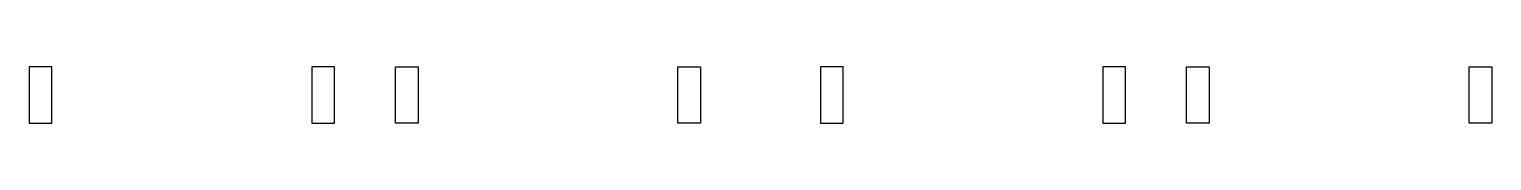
# Model space of a CAD drawing. Header units: millimetres. Extents: x -65 to 65, y 3 to 8.
import ezdxf

# ---------------------------------------------------------------- set-up
doc = ezdxf.new("R2010")
doc.units = ezdxf.units.MM
doc.layers.get('0').update_dxf_attribs({"linetype": 'CONTINUOUS'})

msp = doc.modelspace()

# ---------------------------------------------------------------- linework, layer by layer
for points in [[(-62.7, 8), (-64.7, 8), (-64.7, 3), (-62.7, 3)], [(-37.7, 3), (-37.7, 8), (-39.7, 8), (-39.7, 3)], [(-30.3, 8), (-30.3, 3), (-32.3, 3), (-32.3, 8)], [(-7.3, 3), (-7.3, 8), (-5.3, 8), (-5.3, 3)], [(5.3, 3), (7.3, 3), (7.3, 8), (5.3, 8)], [(30.3, 8), (30.3, 3), (32.3, 3), (32.3, 8)], [(37.7, 8), (39.7, 8), (39.7, 3), (37.7, 3)], [(64.7, 8), (64.7, 3), (62.7, 3), (62.7, 8)]]:
    msp.add_lwpolyline(points, close=True)

doc.saveas('drawing.dxf')
